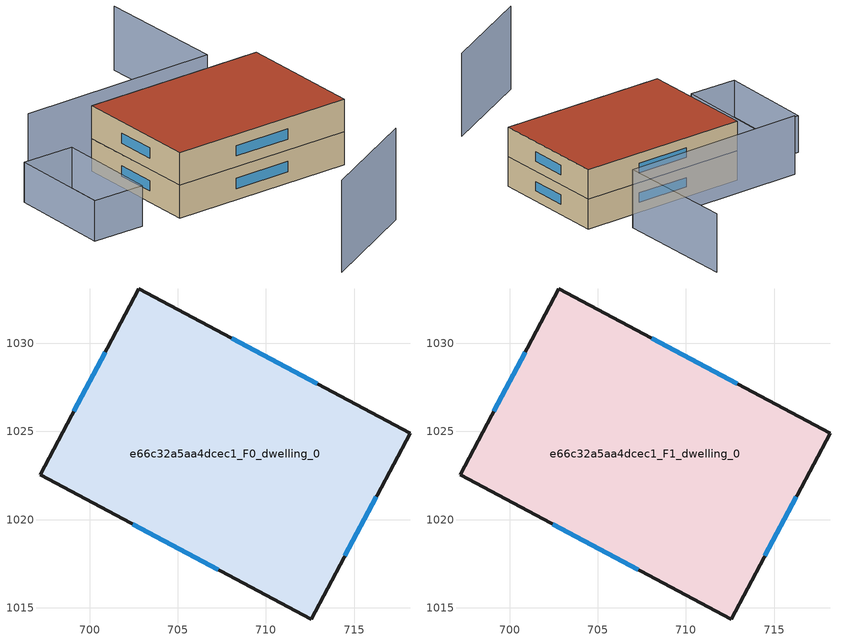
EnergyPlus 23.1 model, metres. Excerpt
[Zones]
e66c32a5aa4dcec1_F0_dwelling_0
 floor ground (EU_floor_Construction): 718.16,1024.88 712.55,1014.37 697.2,1022.55 702.8,1033.07 z0
 wall outside (EU_wall_Construction): 712.55,1014.37 718.16,1024.88 702.8,1033.07 697.2,1022.55 712.55,1014.37 z0:3
 window (EU_Window_Construction): 714.47,1017.97 716.24,1021.28 / 702.45,1019.75 707.3,1017.17 / 700.88,1029.47 699.11,1026.15 / 712.9,1027.69 708.06,1030.27 z1.03:1.97
e66c32a5aa4dcec1_F1_dwelling_0
 floor to e66c32a5aa4dcec1_F0_dwelling_0 (EU_floor_Construction): 718.16,1024.88 712.55,1014.37 697.19,1022.55 702.8,1033.07 z3
 wall outside (EU_wall_Construction): 712.55,1014.37 718.16,1024.88 702.8,1033.07 697.2,1022.55 712.55,1014.37 z3:6
 window (EU_Window_Construction): 714.47,1017.97 716.24,1021.28 / 702.45,1019.75 707.3,1017.17 / 700.88,1029.47 699.11,1026.15 / 712.9,1027.69 708.06,1030.27 z4.03:4.97
 roof outside (EU_roof_Construction): 712.55,1014.37 718.16,1024.88 702.8,1033.07 697.2,1022.55 z6
shading: 692.81,1005.85 704.2,1005.96 z0:8.4; 690.1,1027.13 694.82,1035.67 / 694.82,1035.67 699.15,1033.27 / 699.15,1033.27 694.43,1024.74 / 694.43,1024.74 690.1,1027.13 z0:3.7; 722.03,1039.55 716.28,1028.51 / 716.28,1028.51 699.39,1037.32 z0:5.9
[Building]
EU S2 Campaign: North Axis=0; Terrain=City; Solar Distribution=FullExterior
[Site:Location]
Cape.Town.Intl.AP: Latitude=-33.965; Longitude=18.602; Time Zone=2; Elevation=46
[SizingPeriod:WeatherFileDays]
AnnualSizingPeriod: Begin Month=1; Begin Day of Month=1; End Month=12; End Day of Month=31; Day of Week for Start Day=Monday; Use Weather File Daylight Saving Period=No; Use Weather File Rain and Snow Indicators=No
[MATERIAL]
EU_InternalMass_Material: Roughness=MediumRough; Thickness=0.1; Conductivity=1; Density=1800; Specific Heat=900; Thermal Absorptance=0.9; Solar Absorptance=0.7; Visible Absorptance=0.7
[MATERIAL:NOMASS] Roughness=MediumRough; Thermal Absorptance=0.9; Solar Absorptance=0.7; Visible Absorptance=0.7
Name | Thermal Resistance
EU_wall_NoMass | 0.493876
EU_roof_NoMass | 0.449382
EU_floor_NoMass | 1.25
[WINDOWMATERIAL:SIMPLEGLAZINGSYSTEM]
EU_Window_SimpleGlazing: UFactor=4.4; Solar Heat Gain Coefficient=0.85; Visible Transmittance=0.85
[CONSTRUCTION]
EU_wall_Construction: EU_wall_NoMass
EU_roof_Construction: EU_roof_NoMass
EU_floor_Construction: EU_floor_NoMass
EU_Window_Construction: EU_Window_SimpleGlazing
EU_InternalMass_Construction: EU_InternalMass_Material
[ZONE] Type=1; Multiplier=1; Ceiling Height=autocalculate; Volume=622.368; Floor Area=autocalculate; Part of Total Floor Area=Yes
e66c32a5aa4dcec1_F0_dwelling_0; e66c32a5aa4dcec1_F1_dwelling_0
[INTERNALMASS] Construction=EU_InternalMass_Construction; Surface Area=207.456
Name | Zone or ZoneList
e66c32a5aa4dcec1_F0_dwelling_0_EU_InternalMass | e66c32a5aa4dcec1_F0_dwelling_0
e66c32a5aa4dcec1_F1_dwelling_0_EU_InternalMass | e66c32a5aa4dcec1_F1_dwelling_0
[OTHEREQUIPMENT] Fuel Type=Electricity; Design Level Calculation Method=Watts/Area; Power per Zone Floor Area=1; Fraction Latent=0; Fraction Radiant=0; Fraction Lost=0; Carbon Dioxide Generation Rate=0; EndUse Subcategory=EU_Step8_InternalGains
Name | Zone or ZoneList or Space or SpaceList | Schedule
EU_Step8_InternalGain_e66c32a5aa4dcec1_F0_dwelling_0_f000 | e66c32a5aa4dcec1_F0_dwelling_0 | EU_Step8_GainSchedule_e66c32a5aa4dcec1_F0_dwelling_0_f000
EU_Step8_InternalGain_e66c32a5aa4dcec1_F1_dwelling_0_f000 | e66c32a5aa4dcec1_F1_dwelling_0 | EU_Step8_GainSchedule_e66c32a5aa4dcec1_F1_dwelling_0_f000
[ZONEVENTILATION:DESIGNFLOWRATE] Schedule=EU_AlwaysOn; Design Flow Rate Calculation Method=AirChanges/Hour; Air Changes per Hour=0.64; Ventilation Type=Natural; Fan Pressure Rise=0; Fan Total Efficiency=1; Constant Term Coefficient=1; Temperature Term Coefficient=0; Velocity Term Coefficient=0; Velocity Squared Term Coefficient=0; Minimum Indoor Temperature=-100; Maximum Indoor Temperature=100; Delta Temperature=-100; Minimum Outdoor Temperature=-100; Maximum Outdoor Temperature=100; Maximum Wind Speed=40
Name | Zone or ZoneList or Space or SpaceList
EU_ConstantAir_e66c32a5aa4dcec1_F0_dwelling_0 | e66c32a5aa4dcec1_F0_dwelling_0
EU_ConstantAir_e66c32a5aa4dcec1_F1_dwelling_0 | e66c32a5aa4dcec1_F1_dwelling_0
[HVACTEMPLATE:THERMOSTAT] Constant Heating Setpoint=20; Constant Cooling Setpoint=50
EU_HeatOnly_e66c32a5aa4dcec1_F0_dwelling_0; EU_HeatOnly_e66c32a5aa4dcec1_F1_dwelling_0
[HVACTEMPLATE:ZONE:IDEALLOADSAIRSYSTEM] System Availability Schedule=EU_AlwaysOn; Maximum Heating Supply Air Temperature=50; Minimum Cooling Supply Air Temperature=13; Maximum Heating Supply Air Humidity Ratio=0.0156; Minimum Cooling Supply Air Humidity Ratio=0.0077; Heating Limit=NoLimit; Cooling Limit=NoLimit; Heating Availability Schedule=EU_AlwaysOn; Cooling Availability Schedule=EU_CoolingOff; Dehumidification Control Type=ConstantSensibleHeatRatio; Cooling Sensible Heat Ratio=0.7; Dehumidification Setpoint=60; Humidification Control Type=None; Humidification Setpoint=30; Outdoor Air Method=None; Outdoor Air Flow Rate per Person=0.00944; Outdoor Air Flow Rate per Zone Floor Area=0; Outdoor Air Flow Rate per Zone=0; Demand Controlled Ventilation Type=None; Outdoor Air Economizer Type=NoEconomizer; Heat Recovery Type=None; Sensible Heat Recovery Effectiveness=0.7; Latent Heat Recovery Effectiveness=0.65
Name | Template Thermostat
e66c32a5aa4dcec1_F0_dwelling_0 | EU_HeatOnly_e66c32a5aa4dcec1_F0_dwelling_0
e66c32a5aa4dcec1_F1_dwelling_0 | EU_HeatOnly_e66c32a5aa4dcec1_F1_dwelling_0
[SIZING:ZONE] Zone Cooling Design Supply Air Temperature Input Method=SupplyAirTemperature; Zone Cooling Design Supply Air Temperature=13; Zone Heating Design Supply Air Temperature Input Method=SupplyAirTemperature; Zone Heating Design Supply Air Temperature=50; Zone Cooling Design Supply Air Humidity Ratio=0.008; Zone Heating Design Supply Air Humidity Ratio=0.008; Cooling Design Air Flow Method=DesignDay; Cooling Design Air Flow Rate=0; Cooling Minimum Air Flow per Zone Floor Area=0.000762; Cooling Minimum Air Flow=0; Cooling Minimum Air Flow Fraction=0.2; Heating Design Air Flow Method=DesignDay; Heating Design Air Flow Rate=0; Heating Maximum Air Flow per Zone Floor Area=0.002032; Heating Maximum Air Flow=0.141576; Heating Maximum Air Flow Fraction=0.3; Account for Dedicated Outdoor Air System=No; Dedicated Outdoor Air System Control Strategy=NeutralSupplyAir; Dedicated Outdoor Air Low Setpoint Temperature for Design=autosize; Dedicated Outdoor Air High Setpoint Temperature for Design=autosize; Zone Load Sizing Method=Sensible Load Only No Latent Load; Zone Latent Cooling Design Supply Air Humidity Ratio Input Method=HumidityRatioDifference; Zone Cooling Design Supply Air Humidity Ratio Difference=0.005; Zone Latent Heating Design Supply Air Humidity Ratio Input Method=HumidityRatioDifference; Zone Humidification Design Supply Air Humidity Ratio Difference=0.005
e66c32a5aa4dcec1_F0_dwelling_0; e66c32a5aa4dcec1_F1_dwelling_0
[SCHEDULE:CONSTANT]
Name | Hourly Value
EU_AlwaysOn | 1
EU_CoolingOff | 0
[SCHEDULE:FILE] Column Number=1; Rows to Skip at Top=0; Number of Hours of Data=8760; Column Separator=Comma; Interpolate to Timestep=No; Minutes per Item=60; Adjust Schedule for Daylight Savings=Yes
Name | File
EU_Step8_GainSchedule_e66c32a5aa4dcec1_F0_dwelling_0_f000 | ../../schedules/e66c32a5aa4dcec1/e66c32a5aa4dcec1_F0_dwelling_0_f000_gain.csv
EU_Step8_GainSchedule_e66c32a5aa4dcec1_F1_dwelling_0_f000 | ../../schedules/e66c32a5aa4dcec1/e66c32a5aa4dcec1_F1_dwelling_0_f000_gain.csv
